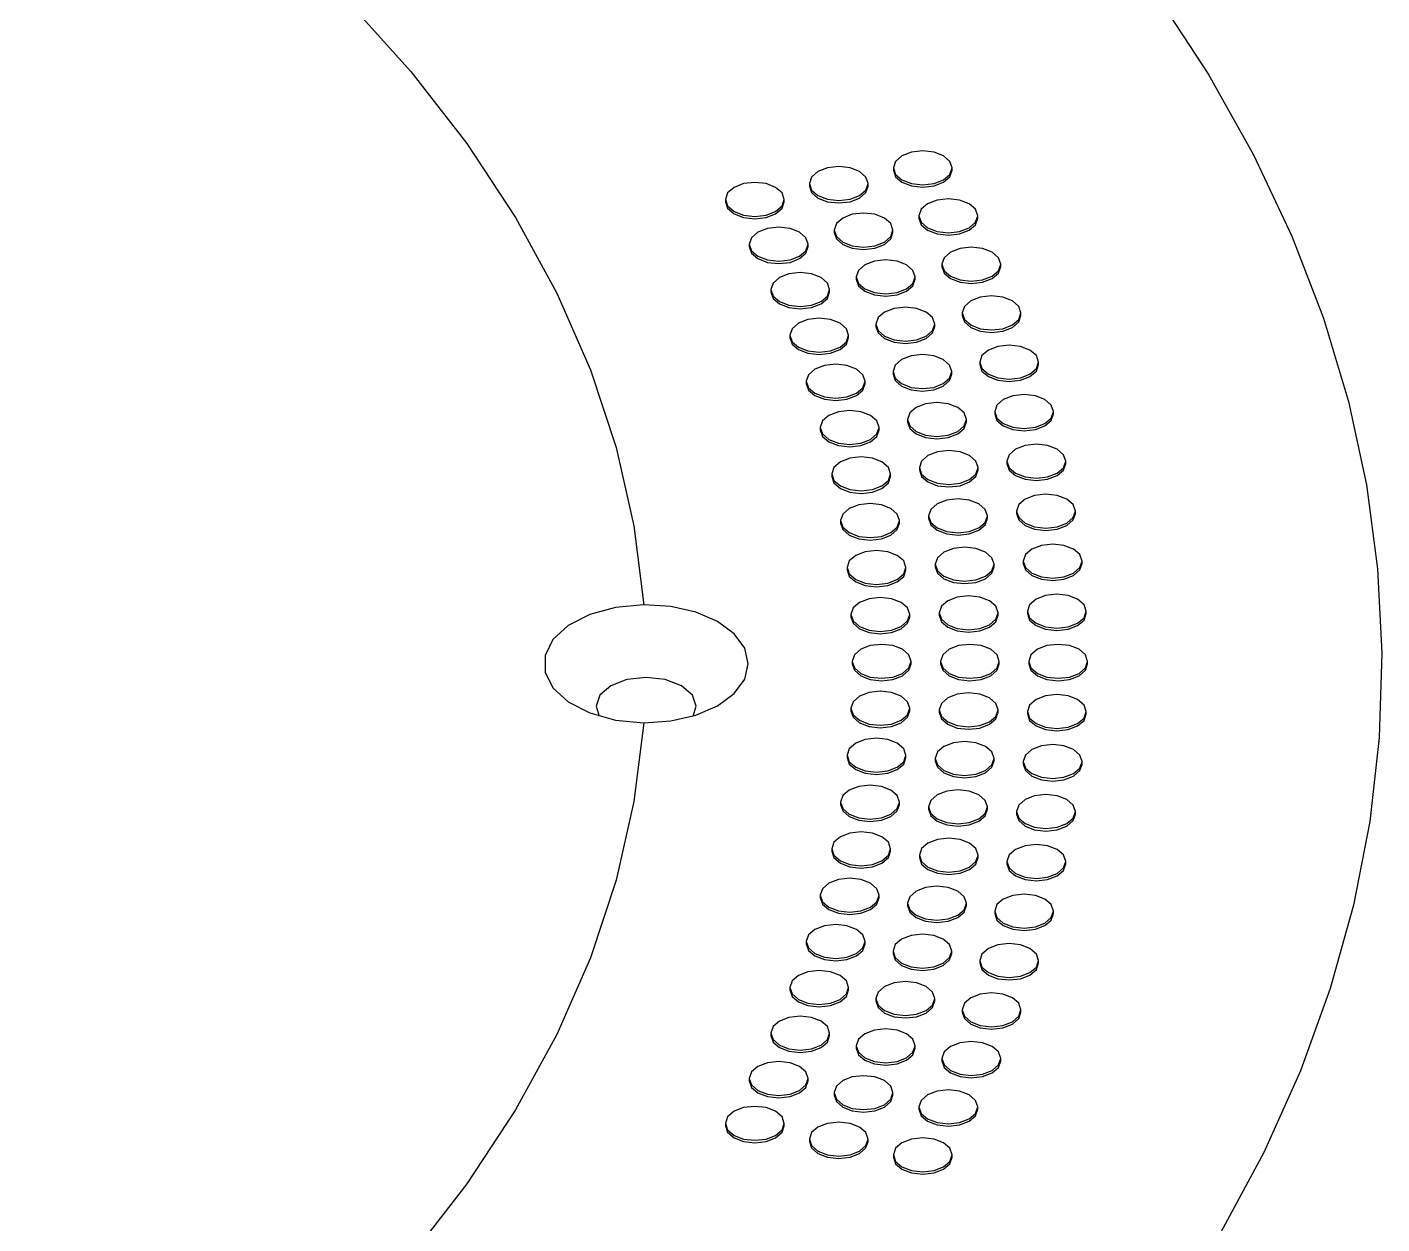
# Model space of a CAD drawing. Header units: millimetres. Extents: x 0 to 841, y 0 to 594.
# Drawn here: x 225.56 to 271.59, y 80.52 to 121.19 of the extents above; entities that cross this region are included whole.
import ezdxf

# ---------------------------------------------------------------- set-up
doc = ezdxf.new("R2010")
doc.units = ezdxf.units.MM

msp = doc.modelspace()

# ---------------------------------------------------------------- linework, layer by layer
at = {"color": 7, "linetype": 'Continuous', "lineweight": 25}
for p, q in [((254.99387, 116.40227), (254.99387, 116.32061)), ((256.99387, 116.32061), (256.99387, 116.40227)), ((252.1407, 115.86709), (252.1407, 115.78544)), ((254.1407, 115.78544), (254.1407, 115.86709)), ((249.28753, 115.33192), (249.28753, 115.25026)), ((251.28753, 115.25026), (251.28753, 115.33192)), ((255.86216, 114.77291), (255.86216, 114.69126)), ((257.86216, 114.69126), (257.86216, 114.77291)), ((252.98128, 114.28974), (252.98128, 114.20808)), ((254.98128, 114.20808), (254.98128, 114.28974)), ((250.1004, 113.80656), (250.1004, 113.72491)), ((252.1004, 113.72491), (252.1004, 113.80656)), ((256.64137, 113.12861), (256.64137, 113.04696)), ((258.64137, 113.04696), (258.64137, 113.12861)), ((253.73562, 112.69792), (253.73562, 112.61626)), ((255.73562, 112.61626), (255.73562, 112.69792)), ((250.82987, 112.26722), (250.82987, 112.18557)), ((252.82987, 112.18557), (252.82987, 112.26722)), ((257.33073, 111.471), (257.33073, 111.38935)), ((259.33073, 111.38935), (259.33073, 111.471)), ((254.40298, 111.09321), (254.40298, 111.01155)), ((256.40298, 111.01155), (256.40298, 111.09321)), ((251.47523, 110.71541), (251.47523, 110.63376)), ((253.47523, 110.63376), (253.47523, 110.71541)), ((257.92956, 109.8017), (257.92956, 109.72005)), ((259.92956, 109.72005), (259.92956, 109.8017)), ((252.03583, 109.15266), (252.03583, 109.07101)), ((254.03583, 109.07101), (254.03583, 109.15266)), ((254.98269, 109.47718), (254.98269, 109.39553)), ((256.98269, 109.39553), (256.98269, 109.47718)), ((255.47419, 107.85145), (255.47419, 107.76979)), ((257.47419, 107.76979), (257.47419, 107.85145)), ((258.43726, 108.12237), (258.43726, 108.04072)), ((260.43726, 108.04072), (260.43726, 108.12237)), ((252.51113, 107.58052), (252.51113, 107.49887)), ((254.51113, 107.49887), (254.51113, 107.58052)), ((258.85334, 106.43466), (258.85334, 106.35301)), ((260.85334, 106.35301), (260.85334, 106.43466)), ((252.90065, 106.00054), (252.90065, 105.91889)), ((254.90065, 105.91889), (254.90065, 106.00054)), ((255.87699, 106.2176), (255.87699, 106.13595)), ((257.87699, 106.13595), (257.87699, 106.2176)), ((256.19069, 104.57726), (256.19069, 104.4956)), ((258.19069, 104.4956), (258.19069, 104.57726)), ((259.17738, 104.74024), (259.17738, 104.65858)), ((261.17738, 104.65858), (261.17738, 104.74024)), ((253.20401, 104.41427), (253.20401, 104.33262)), ((255.20401, 104.33262), (255.20401, 104.41427)), ((253.42091, 102.82329), (253.42091, 102.74163)), ((255.42091, 102.74163), (255.42091, 102.82329)), ((256.41499, 102.93203), (256.41499, 102.85038)), ((258.41499, 102.85038), (258.41499, 102.93203)), ((259.40907, 103.04078), (259.40907, 102.95912)), ((261.40907, 102.95912), (261.40907, 103.04078)), ((256.54965, 101.28355), (256.54965, 101.2019)), ((258.54965, 101.2019), (258.54965, 101.28355)), ((259.54817, 101.33795), (259.54817, 101.2563)), ((261.54817, 101.2563), (261.54817, 101.33795)), ((253.55113, 101.22915), (253.55113, 101.1475)), ((255.55113, 101.1475), (255.55113, 101.22915)), ((253.59455, 99.63345), (253.59455, 99.55179)), ((255.59455, 99.55179), (255.59455, 99.63345)), ((256.59455, 99.63345), (256.59455, 99.55179)), ((258.59455, 99.55179), (258.59455, 99.63345)), ((259.59455, 99.63345), (259.59455, 99.55179)), ((261.59455, 99.55179), (261.59455, 99.63345)), ((253.55113, 98.03774), (253.55113, 97.95608)), ((255.55113, 97.95608), (255.55113, 98.03774)), ((256.54965, 97.98334), (256.54965, 97.90169)), ((258.54965, 97.90169), (258.54965, 97.98334)), ((259.54817, 97.92894), (259.54817, 97.84729)), ((261.54817, 97.84729), (261.54817, 97.92894)), ((253.42091, 96.44361), (253.42091, 96.36195)), ((255.42091, 96.36195), (255.42091, 96.44361)), ((256.41499, 96.33486), (256.41499, 96.25321)), ((258.41499, 96.25321), (258.41499, 96.33486)), ((259.40907, 96.22612), (259.40907, 96.14446)), ((261.40907, 96.14446), (261.40907, 96.22612)), ((253.20401, 94.85262), (253.20401, 94.77097)), ((255.20401, 94.77097), (255.20401, 94.85262)), ((256.19069, 94.68964), (256.19069, 94.60798)), ((258.19069, 94.60798), (258.19069, 94.68964)), ((259.17738, 94.52665), (259.17738, 94.445)), ((261.17738, 94.445), (261.17738, 94.52665)), ((252.90065, 93.26635), (252.90065, 93.1847)), ((254.90065, 93.1847), (254.90065, 93.26635)), ((255.87699, 93.04929), (255.87699, 92.96764)), ((257.87699, 92.96764), (257.87699, 93.04929)), ((258.85334, 92.83223), (258.85334, 92.75058)), ((260.85334, 92.75058), (260.85334, 92.83223)), ((252.51113, 91.68637), (252.51113, 91.60472)), ((254.51113, 91.60472), (254.51113, 91.68637)), ((255.47419, 91.41545), (255.47419, 91.33379)), ((257.47419, 91.33379), (257.47419, 91.41545)), ((258.43726, 91.14452), (258.43726, 91.06287)), ((260.43726, 91.06287), (260.43726, 91.14452)), ((252.03583, 90.11423), (252.03583, 90.03257)), ((254.03583, 90.03257), (254.03583, 90.11423)), ((254.98269, 89.78971), (254.98269, 89.70806)), ((256.98269, 89.70806), (256.98269, 89.78971)), ((257.92956, 89.46519), (257.92956, 89.38354)), ((259.92956, 89.38354), (259.92956, 89.46519)), ((251.47523, 88.55148), (251.47523, 88.46983)), ((253.47523, 88.46983), (253.47523, 88.55148)), ((254.40298, 88.17369), (254.40298, 88.09203)), ((256.40298, 88.09203), (256.40298, 88.17369)), ((257.33073, 87.79589), (257.33073, 87.71424)), ((259.33073, 87.71424), (259.33073, 87.79589)), ((250.82987, 86.99967), (250.82987, 86.91802)), ((252.82987, 86.91802), (252.82987, 86.99967)), ((253.73562, 86.56898), (253.73562, 86.48732)), ((255.73562, 86.48732), (255.73562, 86.56898)), ((256.64137, 86.13828), (256.64137, 86.05662)), ((258.64137, 86.05662), (258.64137, 86.13828)), ((250.1004, 85.46033), (250.1004, 85.37868)), ((252.1004, 85.37868), (252.1004, 85.46033)), ((252.98128, 84.97716), (252.98128, 84.8955)), ((254.98128, 84.8955), (254.98128, 84.97716)), ((255.86216, 84.49398), (255.86216, 84.41233)), ((257.86216, 84.41233), (257.86216, 84.49398)), ((249.28753, 83.93498), (249.28753, 83.85332)), ((251.28753, 83.85332), (251.28753, 83.93498)), ((252.1407, 83.3998), (252.1407, 83.31815)), ((254.1407, 83.31815), (254.1407, 83.3998)), ((254.99387, 82.86463), (254.99387, 82.78297)), ((256.99387, 82.78297), (256.99387, 82.86463))]:
    msp.add_line(p, q, dxfattribs=at)
at = {"color": 7, "linetype": 'Continuous', "lineweight": 25, "flags": 128}
for points in [[(225.56297, 130.76126), (228.60879, 128.72759), (231.44447, 126.59505), (234.06039, 124.37087), (236.4477, 122.06259), (238.59831, 119.67803), (240.50492, 117.22527), (242.16107, 114.71262), (243.56116, 112.14859), (244.70044, 109.54188), (245.57505, 106.90132), (246.18202, 104.23585), (246.5193, 101.55451)], [(263.95402, 122.25127), (265.7023, 119.57173), (267.22944, 116.84751), (268.53202, 114.08469), (269.60714, 111.28945), (270.4524, 108.46802), (271.0659, 105.62669), (271.4463, 102.77181), (271.59272, 99.90974), (271.50486, 97.04687), (271.1829, 94.18959), (270.62756, 91.34428), (269.84008, 88.51728), (268.82223, 85.7149), (267.57626, 82.9434), (266.10496, 80.20896)], [(255.99387, 116.97956), (255.61118, 116.93561), (255.28676, 116.81047), (255.06999, 116.62319), (254.99387, 116.40227), (255.06999, 116.18135), (255.28676, 115.99406), (255.61118, 115.86892), (255.99387, 115.82498), (256.37655, 115.86892), (256.70097, 115.99406), (256.91775, 116.18135), (256.99387, 116.40227), (256.91775, 116.62319), (256.70097, 116.81047), (256.37655, 116.93561), (255.99387, 116.97956)], [(253.1407, 116.44438), (252.75801, 116.40044), (252.43359, 116.2753), (252.21682, 116.08801), (252.1407, 115.86709), (252.21682, 115.64617), (252.43359, 115.45889), (252.75801, 115.33375), (253.1407, 115.2898), (253.52338, 115.33375), (253.8478, 115.45889), (254.06458, 115.64617), (254.1407, 115.86709), (254.06458, 116.08801), (253.8478, 116.2753), (253.52338, 116.40044), (253.1407, 116.44438)], [(254.99387, 116.32061), (255.06999, 116.0997), (255.28676, 115.91241), (255.61118, 115.78727), (255.99387, 115.74333), (256.37655, 115.78727), (256.70097, 115.91241), (256.91775, 116.0997), (256.99387, 116.32061), (256.99387, 116.32061)], [(250.28753, 115.90921), (249.90484, 115.86526), (249.58042, 115.74012), (249.36365, 115.55284), (249.28753, 115.33192), (249.36365, 115.111), (249.58042, 114.92371), (249.90484, 114.79857), (250.28753, 114.75463), (250.67021, 114.79857), (250.99464, 114.92371), (251.21141, 115.111), (251.28753, 115.33192), (251.21141, 115.55284), (250.99464, 115.74012), (250.67021, 115.86526), (250.28753, 115.90921)], [(252.1407, 115.78544), (252.21682, 115.56452), (252.43359, 115.37723), (252.75801, 115.25209), (253.1407, 115.20815), (253.52338, 115.25209), (253.8478, 115.37723), (254.06458, 115.56452), (254.1407, 115.78544), (254.1407, 115.78544)], [(249.28753, 115.25026), (249.36365, 115.02934), (249.58042, 114.84206), (249.90484, 114.71692), (250.28753, 114.67298), (250.67021, 114.71692), (250.99464, 114.84206), (251.21141, 115.02934), (251.28753, 115.25026), (251.28753, 115.25026)], [(256.86216, 115.3502), (256.47948, 115.30626), (256.15505, 115.18112), (255.93828, 114.99383), (255.86216, 114.77291), (255.93828, 114.55199), (256.15505, 114.36471), (256.47948, 114.23957), (256.86216, 114.19562), (257.24484, 114.23957), (257.56927, 114.36471), (257.78604, 114.55199), (257.86216, 114.77291), (257.78604, 114.99383), (257.56927, 115.18112), (257.24484, 115.30626), (256.86216, 115.3502)], [(253.98128, 114.86702), (253.5986, 114.82308), (253.27417, 114.69794), (253.0574, 114.51066), (252.98128, 114.28974), (253.0574, 114.06882), (253.27417, 113.88153), (253.5986, 113.75639), (253.98128, 113.71245), (254.36396, 113.75639), (254.68839, 113.88153), (254.90516, 114.06882), (254.98128, 114.28974), (254.90516, 114.51066), (254.68839, 114.69794), (254.36396, 114.82308), (253.98128, 114.86702)], [(255.86216, 114.69126), (255.93828, 114.47034), (256.15505, 114.28305), (256.47948, 114.15791), (256.86216, 114.11397), (257.24484, 114.15791), (257.56927, 114.28305), (257.78604, 114.47034), (257.86216, 114.69126)], [(251.1004, 114.38385), (250.71772, 114.33991), (250.39329, 114.21477), (250.17652, 114.02748), (250.1004, 113.80656), (250.17652, 113.58564), (250.39329, 113.39836), (250.71772, 113.27322), (251.1004, 113.22927), (251.48308, 113.27322), (251.80751, 113.39836), (252.02428, 113.58564), (252.1004, 113.80656), (252.02428, 114.02748), (251.80751, 114.21477), (251.48308, 114.33991), (251.1004, 114.38385)], [(252.98128, 114.20808), (253.0574, 113.98716), (253.27417, 113.79988), (253.5986, 113.67474), (253.98128, 113.6308), (254.36396, 113.67474), (254.68839, 113.79988), (254.90516, 113.98716), (254.98128, 114.20808)], [(250.1004, 113.72491), (250.17652, 113.50399), (250.39329, 113.3167), (250.71772, 113.19156), (251.1004, 113.14762), (251.48308, 113.19156), (251.80751, 113.3167), (252.02428, 113.50399), (252.1004, 113.72491), (252.1004, 113.72491)], [(257.64137, 113.7059), (257.25869, 113.66196), (256.93427, 113.53682), (256.71749, 113.34953), (256.64137, 113.12861), (256.71749, 112.9077), (256.93427, 112.72041), (257.25869, 112.59527), (257.64137, 112.55133), (258.02406, 112.59527), (258.34848, 112.72041), (258.56525, 112.9077), (258.64137, 113.12861), (258.56525, 113.34953), (258.34848, 113.53682), (258.02406, 113.66196), (257.64137, 113.7059)], [(254.73562, 113.27521), (254.35294, 113.23126), (254.02852, 113.10612), (253.81174, 112.91884), (253.73562, 112.69792), (253.81174, 112.477), (254.02852, 112.28971), (254.35294, 112.16457), (254.73562, 112.12063), (255.11831, 112.16457), (255.44273, 112.28971), (255.6595, 112.477), (255.73562, 112.69792), (255.6595, 112.91884), (255.44273, 113.10612), (255.11831, 113.23126), (254.73562, 113.27521)], [(251.82987, 112.84451), (251.44719, 112.80057), (251.12277, 112.67542), (250.90599, 112.48814), (250.82987, 112.26722), (250.90599, 112.0463), (251.12277, 111.85902), (251.44719, 111.73388), (251.82987, 111.68993), (252.21256, 111.73388), (252.53698, 111.85902), (252.75375, 112.0463), (252.82987, 112.26722), (252.75375, 112.48814), (252.53698, 112.67542), (252.21256, 112.80057), (251.82987, 112.84451)], [(256.64137, 113.04696), (256.71749, 112.82604), (256.93427, 112.63876), (257.25869, 112.51362), (257.64137, 112.46967), (258.02406, 112.51362), (258.34848, 112.63876), (258.56525, 112.82604), (258.64137, 113.04696)], [(253.73562, 112.61626), (253.81174, 112.39535), (254.02852, 112.20806), (254.35294, 112.08292), (254.73562, 112.03898), (255.11831, 112.08292), (255.44273, 112.20806), (255.6595, 112.39535), (255.73562, 112.61626)], [(250.82987, 112.18557), (250.90599, 111.96465), (251.12277, 111.77736), (251.44719, 111.65222), (251.82987, 111.60828), (252.21256, 111.65222), (252.53698, 111.77736), (252.75375, 111.96465), (252.82987, 112.18557), (252.82987, 112.18557)], [(258.33073, 112.04829), (257.94805, 112.00434), (257.62362, 111.8792), (257.40685, 111.69192), (257.33073, 111.471), (257.40685, 111.25008), (257.62362, 111.0628), (257.94805, 110.93766), (258.33073, 110.89371), (258.71341, 110.93766), (259.03784, 111.0628), (259.25461, 111.25008), (259.33073, 111.471), (259.25461, 111.69192), (259.03784, 111.8792), (258.71341, 112.00434), (258.33073, 112.04829)], [(255.40298, 111.67049), (255.0203, 111.62655), (254.69587, 111.50141), (254.4791, 111.31412), (254.40298, 111.09321), (254.4791, 110.87229), (254.69587, 110.685), (255.0203, 110.55986), (255.40298, 110.51592), (255.78566, 110.55986), (256.11009, 110.685), (256.32686, 110.87229), (256.40298, 111.09321), (256.32686, 111.31412), (256.11009, 111.50141), (255.78566, 111.62655), (255.40298, 111.67049)], [(252.47523, 111.2927), (252.09255, 111.24876), (251.76812, 111.12361), (251.55135, 110.93633), (251.47523, 110.71541), (251.55135, 110.49449), (251.76812, 110.30721), (252.09255, 110.18207), (252.47523, 110.13812), (252.85791, 110.18207), (253.18234, 110.30721), (253.39911, 110.49449), (253.47523, 110.71541), (253.39911, 110.93633), (253.18234, 111.12361), (252.85791, 111.24876), (252.47523, 111.2927)], [(254.40298, 111.01155), (254.4791, 110.79063), (254.69587, 110.60335), (255.0203, 110.47821), (255.40298, 110.43426), (255.78566, 110.47821), (256.11009, 110.60335), (256.32686, 110.79063), (256.40298, 111.01155), (256.40298, 111.01155)], [(257.33073, 111.38935), (257.40685, 111.16843), (257.62362, 110.98114), (257.94805, 110.856), (258.33073, 110.81206), (258.71341, 110.856), (259.03784, 110.98114), (259.25461, 111.16843), (259.33073, 111.38935)], [(251.47523, 110.63376), (251.55135, 110.41284), (251.76812, 110.22555), (252.09255, 110.10041), (252.47523, 110.05647), (252.85791, 110.10041), (253.18234, 110.22555), (253.39911, 110.41284), (253.47523, 110.63376)], [(255.98269, 110.05447), (255.60001, 110.01053), (255.27559, 109.88539), (255.05882, 109.6981), (254.98269, 109.47718), (255.05882, 109.25626), (255.27559, 109.06898), (255.60001, 108.94384), (255.98269, 108.8999), (256.36538, 108.94384), (256.6898, 109.06898), (256.90657, 109.25626), (256.98269, 109.47718), (256.90657, 109.6981), (256.6898, 109.88539), (256.36538, 110.01053), (255.98269, 110.05447)], [(258.92956, 110.37899), (258.54687, 110.33505), (258.22245, 110.20991), (258.00568, 110.02262), (257.92956, 109.8017), (258.00568, 109.58078), (258.22245, 109.3935), (258.54687, 109.26836), (258.92956, 109.22441), (259.31224, 109.26836), (259.63666, 109.3935), (259.85344, 109.58078), (259.92956, 109.8017), (259.85344, 110.02262), (259.63666, 110.20991), (259.31224, 110.33505), (258.92956, 110.37899)], [(253.03583, 109.72995), (252.65315, 109.68601), (252.32873, 109.56087), (252.11195, 109.37358), (252.03583, 109.15266), (252.11195, 108.93175), (252.32873, 108.74446), (252.65315, 108.61932), (253.03583, 108.57538), (253.41852, 108.61932), (253.74294, 108.74446), (253.95971, 108.93175), (254.03583, 109.15266), (253.95971, 109.37358), (253.74294, 109.56087), (253.41852, 109.68601), (253.03583, 109.72995)], [(257.92956, 109.72005), (258.00568, 109.49913), (258.22245, 109.31184), (258.54687, 109.1867), (258.92956, 109.14276), (259.31224, 109.1867), (259.63666, 109.31184), (259.85344, 109.49913), (259.92956, 109.72005)], [(254.98269, 109.39553), (255.05882, 109.17461), (255.27559, 108.98733), (255.60001, 108.86218), (255.98269, 108.81824), (256.36538, 108.86218), (256.6898, 108.98733), (256.90657, 109.17461), (256.98269, 109.39553), (256.98269, 109.39553)], [(252.03583, 109.07101), (252.11195, 108.85009), (252.32873, 108.66281), (252.65315, 108.53767), (253.03583, 108.49372), (253.41852, 108.53767), (253.74294, 108.66281), (253.95971, 108.85009), (254.03583, 109.07101)], [(259.43726, 108.69966), (259.05458, 108.65571), (258.73015, 108.53057), (258.51338, 108.34329), (258.43726, 108.12237), (258.51338, 107.90145), (258.73015, 107.71417), (259.05458, 107.58903), (259.43726, 107.54508), (259.81994, 107.58903), (260.14437, 107.71417), (260.36114, 107.90145), (260.43726, 108.12237), (260.36114, 108.34329), (260.14437, 108.53057), (259.81994, 108.65571), (259.43726, 108.69966)], [(256.47419, 108.42873), (256.09151, 108.38479), (255.76709, 108.25965), (255.55031, 108.07237), (255.47419, 107.85145), (255.55031, 107.63053), (255.76709, 107.44324), (256.09151, 107.3181), (256.47419, 107.27416), (256.85688, 107.3181), (257.1813, 107.44324), (257.39807, 107.63053), (257.47419, 107.85145), (257.39807, 108.07237), (257.1813, 108.25965), (256.85688, 108.38479), (256.47419, 108.42873)], [(253.51113, 108.15781), (253.12845, 108.11387), (252.80402, 107.98873), (252.58725, 107.80144), (252.51113, 107.58052), (252.58725, 107.35961), (252.80402, 107.17232), (253.12845, 107.04718), (253.51113, 107.00324), (253.89381, 107.04718), (254.21824, 107.17232), (254.43501, 107.35961), (254.51113, 107.58052), (254.43501, 107.80144), (254.21824, 107.98873), (253.89381, 108.11387), (253.51113, 108.15781)], [(255.47419, 107.76979), (255.55031, 107.54887), (255.76709, 107.36159), (256.09151, 107.23645), (256.47419, 107.1925), (256.85688, 107.23645), (257.1813, 107.36159), (257.39807, 107.54887), (257.47419, 107.76979), (257.47419, 107.76979)], [(258.43726, 108.04072), (258.51338, 107.8198), (258.73015, 107.63251), (259.05458, 107.50737), (259.43726, 107.46343), (259.81994, 107.50737), (260.14437, 107.63251), (260.36114, 107.8198), (260.43726, 108.04072), (260.43726, 108.04072)], [(252.51113, 107.49887), (252.58725, 107.27795), (252.80402, 107.09067), (253.12845, 106.96553), (253.51113, 106.92158), (253.89381, 106.96553), (254.21824, 107.09067), (254.43501, 107.27795), (254.51113, 107.49887), (254.51113, 107.49887)], [(256.87699, 106.79489), (256.49431, 106.75094), (256.16989, 106.6258), (255.95311, 106.43852), (255.87699, 106.2176), (255.95311, 105.99668), (256.16989, 105.8094), (256.49431, 105.68426), (256.87699, 105.64031), (257.25968, 105.68426), (257.5841, 105.8094), (257.80087, 105.99668), (257.87699, 106.2176), (257.80087, 106.43852), (257.5841, 106.6258), (257.25968, 106.75094), (256.87699, 106.79489)], [(259.85334, 107.01195), (259.47065, 106.968), (259.14623, 106.84286), (258.92946, 106.65558), (258.85334, 106.43466), (258.92946, 106.21374), (259.14623, 106.02646), (259.47065, 105.90132), (259.85334, 105.85737), (260.23602, 105.90132), (260.56044, 106.02646), (260.77722, 106.21374), (260.85334, 106.43466), (260.77722, 106.65558), (260.56044, 106.84286), (260.23602, 106.968), (259.85334, 107.01195)], [(253.90065, 106.57783), (253.51797, 106.53388), (253.19354, 106.40874), (252.97677, 106.22146), (252.90065, 106.00054), (252.97677, 105.77962), (253.19354, 105.59234), (253.51797, 105.4672), (253.90065, 105.42325), (254.28333, 105.4672), (254.60776, 105.59234), (254.82453, 105.77962), (254.90065, 106.00054), (254.82453, 106.22146), (254.60776, 106.40874), (254.28333, 106.53388), (253.90065, 106.57783)], [(258.85334, 106.35301), (258.92946, 106.13209), (259.14623, 105.9448), (259.47065, 105.81966), (259.85334, 105.77572), (260.23602, 105.81966), (260.56044, 105.9448), (260.77722, 106.13209), (260.85334, 106.35301)], [(252.90065, 105.91889), (252.97677, 105.69797), (253.19354, 105.51068), (253.51797, 105.38554), (253.90065, 105.3416), (254.28333, 105.38554), (254.60776, 105.51068), (254.82453, 105.69797), (254.90065, 105.91889), (254.90065, 105.91889)], [(255.87699, 106.13595), (255.95311, 105.91503), (256.16989, 105.72774), (256.49431, 105.6026), (256.87699, 105.55866), (257.25968, 105.6026), (257.5841, 105.72774), (257.80087, 105.91503), (257.87699, 106.13595), (257.87699, 106.13595)], [(254.20401, 104.99156), (253.82132, 104.94762), (253.4969, 104.82248), (253.28013, 104.63519), (253.20401, 104.41427), (253.28013, 104.19335), (253.4969, 104.00607), (253.82132, 103.88093), (254.20401, 103.83699), (254.58669, 103.88093), (254.91111, 104.00607), (255.12789, 104.19335), (255.20401, 104.41427), (255.12789, 104.63519), (254.91111, 104.82248), (254.58669, 104.94762), (254.20401, 104.99156)], [(257.19069, 105.15454), (256.80801, 105.1106), (256.48359, 104.98546), (256.26681, 104.79817), (256.19069, 104.57726), (256.26681, 104.35634), (256.48359, 104.16905), (256.80801, 104.04391), (257.19069, 103.99997), (257.57338, 104.04391), (257.8978, 104.16905), (258.11457, 104.35634), (258.19069, 104.57726), (258.11457, 104.79817), (257.8978, 104.98546), (257.57338, 105.1106), (257.19069, 105.15454)], [(260.17738, 105.31753), (259.7947, 105.27358), (259.47027, 105.14844), (259.2535, 104.96116), (259.17738, 104.74024), (259.2535, 104.51932), (259.47027, 104.33203), (259.7947, 104.20689), (260.17738, 104.16295), (260.56006, 104.20689), (260.88449, 104.33203), (261.10126, 104.51932), (261.17738, 104.74024), (261.10126, 104.96116), (260.88449, 105.14844), (260.56006, 105.27358), (260.17738, 105.31753)], [(256.19069, 104.4956), (256.26681, 104.27468), (256.48359, 104.0874), (256.80801, 103.96226), (257.19069, 103.91831), (257.57338, 103.96226), (257.8978, 104.0874), (258.11457, 104.27468), (258.19069, 104.4956), (258.19069, 104.4956)], [(259.17738, 104.65858), (259.2535, 104.43767), (259.47027, 104.25038), (259.7947, 104.12524), (260.17738, 104.0813), (260.56006, 104.12524), (260.88449, 104.25038), (261.10126, 104.43767), (261.17738, 104.65858), (261.17738, 104.65858)], [(253.20401, 104.33262), (253.28013, 104.1117), (253.4969, 103.92441), (253.82132, 103.79927), (254.20401, 103.75533), (254.58669, 103.79927), (254.91111, 103.92441), (255.12789, 104.1117), (255.20401, 104.33262)], [(260.40907, 103.61806), (260.02638, 103.57412), (259.70196, 103.44898), (259.48519, 103.2617), (259.40907, 103.04078), (259.48519, 102.81986), (259.70196, 102.63257), (260.02638, 102.50743), (260.40907, 102.46349), (260.79175, 102.50743), (261.11617, 102.63257), (261.33295, 102.81986), (261.40907, 103.04078), (261.33295, 103.2617), (261.11617, 103.44898), (260.79175, 103.57412), (260.40907, 103.61806)], [(254.42091, 103.40058), (254.03822, 103.35663), (253.7138, 103.23149), (253.49703, 103.04421), (253.42091, 102.82329), (253.49703, 102.60237), (253.7138, 102.41508), (254.03822, 102.28994), (254.42091, 102.246), (254.80359, 102.28994), (255.12801, 102.41508), (255.34479, 102.60237), (255.42091, 102.82329), (255.34479, 103.04421), (255.12801, 103.23149), (254.80359, 103.35663), (254.42091, 103.40058)], [(257.41499, 103.50932), (257.0323, 103.46538), (256.70788, 103.34024), (256.49111, 103.15295), (256.41499, 102.93203), (256.49111, 102.71111), (256.70788, 102.52383), (257.0323, 102.39869), (257.41499, 102.35474), (257.79767, 102.39869), (258.12209, 102.52383), (258.33887, 102.71111), (258.41499, 102.93203), (258.33887, 103.15295), (258.12209, 103.34024), (257.79767, 103.46538), (257.41499, 103.50932)], [(253.42091, 102.74163), (253.49703, 102.52072), (253.7138, 102.33343), (254.03822, 102.20829), (254.42091, 102.16435), (254.80359, 102.20829), (255.12801, 102.33343), (255.34479, 102.52072), (255.42091, 102.74163)], [(256.41499, 102.85038), (256.49111, 102.62946), (256.70788, 102.44217), (257.0323, 102.31703), (257.41499, 102.27309), (257.79767, 102.31703), (258.12209, 102.44217), (258.33887, 102.62946), (258.41499, 102.85038)], [(259.40907, 102.95912), (259.48519, 102.7382), (259.70196, 102.55092), (260.02638, 102.42578), (260.40907, 102.38184), (260.79175, 102.42578), (261.11617, 102.55092), (261.33295, 102.7382), (261.40907, 102.95912)], [(254.55113, 101.80644), (254.16845, 101.7625), (253.84403, 101.63736), (253.62725, 101.45007), (253.55113, 101.22915), (253.62725, 101.00824), (253.84403, 100.82095), (254.16845, 100.69581), (254.55113, 100.65187), (254.93382, 100.69581), (255.25824, 100.82095), (255.47501, 101.00824), (255.55113, 101.22915), (255.47501, 101.45007), (255.25824, 101.63736), (254.93382, 101.7625), (254.55113, 101.80644)], [(257.54965, 101.86084), (257.16697, 101.8169), (256.84255, 101.69176), (256.62577, 101.50447), (256.54965, 101.28355), (256.62577, 101.06264), (256.84255, 100.87535), (257.16697, 100.75021), (257.54965, 100.70627), (257.93234, 100.75021), (258.25676, 100.87535), (258.47353, 101.06264), (258.54965, 101.28355), (258.47353, 101.50447), (258.25676, 101.69176), (257.93234, 101.8169), (257.54965, 101.86084)], [(260.54817, 101.91524), (260.16549, 101.8713), (259.84106, 101.74616), (259.62429, 101.55887), (259.54817, 101.33795), (259.62429, 101.11703), (259.84106, 100.92975), (260.16549, 100.80461), (260.54817, 100.76067), (260.93086, 100.80461), (261.25528, 100.92975), (261.47205, 101.11703), (261.54817, 101.33795), (261.47205, 101.55887), (261.25528, 101.74616), (260.93086, 101.8713), (260.54817, 101.91524)], [(246.5193, 101.55451), (245.55802, 101.46352), (244.67842, 101.22187), (243.94983, 100.84861), (243.42966, 100.37315), (243.15891, 99.83297), (243.15891, 99.27062), (243.42966, 98.73043), (243.94983, 98.25497), (244.67842, 97.88171), (245.55802, 97.64006), (246.5193, 97.54908)], [(246.5193, 97.54908), (247.43193, 97.60781), (248.28592, 97.80268), (249.02146, 98.12005), (249.58704, 98.53768), (249.94305, 99.02634), (250.06455, 99.55179), (249.94305, 100.07725), (249.58704, 100.5659), (249.02146, 100.98354), (248.28592, 101.30091), (247.43193, 101.49578), (246.5193, 101.55451)], [(253.55113, 101.1475), (253.62725, 100.92658), (253.84403, 100.7393), (254.16845, 100.61416), (254.55113, 100.57021), (254.93382, 100.61416), (255.25824, 100.7393), (255.47501, 100.92658), (255.55113, 101.1475)], [(256.54965, 101.2019), (256.62577, 100.98098), (256.84255, 100.7937), (257.16697, 100.66856), (257.54965, 100.62461), (257.93234, 100.66856), (258.25676, 100.7937), (258.47353, 100.98098), (258.54965, 101.2019)], [(259.54817, 101.2563), (259.62429, 101.03538), (259.84106, 100.84809), (260.16549, 100.72295), (260.54817, 100.67901), (260.93086, 100.72295), (261.25528, 100.84809), (261.47205, 101.03538), (261.54817, 101.2563)], [(254.59455, 100.21073), (254.21187, 100.16679), (253.88745, 100.04165), (253.67068, 99.85437), (253.59455, 99.63345), (253.67068, 99.41253), (253.88745, 99.22524), (254.21187, 99.1001), (254.59455, 99.05616), (254.97724, 99.1001), (255.30166, 99.22524), (255.51843, 99.41253), (255.59455, 99.63345), (255.51843, 99.85437), (255.30166, 100.04165), (254.97724, 100.16679), (254.59455, 100.21073)], [(257.59455, 100.21073), (257.21187, 100.16679), (256.88745, 100.04165), (256.67068, 99.85437), (256.59455, 99.63345), (256.67068, 99.41253), (256.88745, 99.22524), (257.21187, 99.1001), (257.59455, 99.05616), (257.97724, 99.1001), (258.30166, 99.22524), (258.51843, 99.41253), (258.59455, 99.63345), (258.51843, 99.85437), (258.30166, 100.04165), (257.97724, 100.16679), (257.59455, 100.21073)], [(260.59455, 100.21073), (260.21187, 100.16679), (259.88745, 100.04165), (259.67068, 99.85437), (259.59455, 99.63345), (259.67068, 99.41253), (259.88745, 99.22524), (260.21187, 99.1001), (260.59455, 99.05616), (260.97724, 99.1001), (261.30166, 99.22524), (261.51843, 99.41253), (261.59455, 99.63345), (261.51843, 99.85437), (261.30166, 100.04165), (260.97724, 100.16679), (260.59455, 100.21073)], [(253.59455, 99.55179), (253.67068, 99.33087), (253.88745, 99.14359), (254.21187, 99.01845), (254.59455, 98.9745), (254.97724, 99.01845), (255.30166, 99.14359), (255.51843, 99.33087), (255.59455, 99.55179), (255.59455, 99.55179)], [(256.59455, 99.55179), (256.67068, 99.33087), (256.88745, 99.14359), (257.21187, 99.01845), (257.59455, 98.9745), (257.97724, 99.01845), (258.30166, 99.14359), (258.51843, 99.33087), (258.59455, 99.55179)], [(259.59455, 99.55179), (259.67068, 99.33087), (259.88745, 99.14359), (260.21187, 99.01845), (260.59455, 98.9745), (260.97724, 99.01845), (261.30166, 99.14359), (261.51843, 99.33087), (261.59455, 99.55179)], [(248.19407, 97.77412), (248.29455, 98.10652), (248.16515, 98.48208), (247.79664, 98.80046), (247.24512, 99.0132), (246.59455, 99.0879), (245.94399, 99.0132), (245.39247, 98.80046), (245.02396, 98.48208), (244.89455, 98.10652), (244.99504, 97.77412)], [(254.55113, 98.61503), (254.16845, 98.57108), (253.84403, 98.44594), (253.62725, 98.25866), (253.55113, 98.03774), (253.62725, 97.81682), (253.84403, 97.62953), (254.16845, 97.50439), (254.55113, 97.46045), (254.93382, 97.50439), (255.25824, 97.62953), (255.47501, 97.81682), (255.55113, 98.03774), (255.47501, 98.25866), (255.25824, 98.44594), (254.93382, 98.57108), (254.55113, 98.61503)], [(257.54965, 98.56063), (257.16697, 98.51668), (256.84255, 98.39154), (256.62577, 98.20426), (256.54965, 97.98334), (256.62577, 97.76242), (256.84255, 97.57514), (257.16697, 97.45), (257.54965, 97.40605), (257.93234, 97.45), (258.25676, 97.57514), (258.47353, 97.76242), (258.54965, 97.98334), (258.47353, 98.20426), (258.25676, 98.39154), (257.93234, 98.51668), (257.54965, 98.56063)], [(260.54817, 98.50623), (260.16549, 98.46228), (259.84106, 98.33714), (259.62429, 98.14986), (259.54817, 97.92894), (259.62429, 97.70802), (259.84106, 97.52074), (260.16549, 97.3956), (260.54817, 97.35165), (260.93086, 97.3956), (261.25528, 97.52074), (261.47205, 97.70802), (261.54817, 97.92894), (261.47205, 98.14986), (261.25528, 98.33714), (260.93086, 98.46228), (260.54817, 98.50623)], [(253.55113, 97.95608), (253.62725, 97.73517), (253.84403, 97.54788), (254.16845, 97.42274), (254.55113, 97.3788), (254.93382, 97.42274), (255.25824, 97.54788), (255.47501, 97.73517), (255.55113, 97.95608), (255.55113, 97.95608)], [(256.54965, 97.90169), (256.62577, 97.68077), (256.84255, 97.49348), (257.16697, 97.36834), (257.54965, 97.3244), (257.93234, 97.36834), (258.25676, 97.49348), (258.47353, 97.68077), (258.54965, 97.90169), (258.54965, 97.90169)], [(259.54817, 97.84729), (259.62429, 97.62637), (259.84106, 97.43908), (260.16549, 97.31394), (260.54817, 97.27), (260.93086, 97.31394), (261.25528, 97.43908), (261.47205, 97.62637), (261.54817, 97.84729)], [(246.5193, 97.54908), (246.18202, 94.86773), (245.57505, 92.20227), (244.70044, 89.5617), (243.56116, 86.95499), (242.16107, 84.39097), (240.50492, 81.87832), (238.59831, 79.42556), (236.4477, 77.04099), (234.06039, 74.73271), (231.44447, 72.50853), (228.60879, 70.376), (225.56297, 68.34232)], [(254.42091, 97.02089), (254.03822, 96.97695), (253.7138, 96.85181), (253.49703, 96.66452), (253.42091, 96.44361), (253.49703, 96.22269), (253.7138, 96.0354), (254.03822, 95.91026), (254.42091, 95.86632), (254.80359, 95.91026), (255.12801, 96.0354), (255.34479, 96.22269), (255.42091, 96.44361), (255.34479, 96.66452), (255.12801, 96.85181), (254.80359, 96.97695), (254.42091, 97.02089)], [(257.41499, 96.91215), (257.0323, 96.86821), (256.70788, 96.74306), (256.49111, 96.55578), (256.41499, 96.33486), (256.49111, 96.11394), (256.70788, 95.92666), (257.0323, 95.80152), (257.41499, 95.75757), (257.79767, 95.80152), (258.12209, 95.92666), (258.33887, 96.11394), (258.41499, 96.33486), (258.33887, 96.55578), (258.12209, 96.74306), (257.79767, 96.86821), (257.41499, 96.91215)], [(260.40907, 96.8034), (260.02638, 96.75946), (259.70196, 96.63432), (259.48519, 96.44703), (259.40907, 96.22612), (259.48519, 96.0052), (259.70196, 95.81791), (260.02638, 95.69277), (260.40907, 95.64883), (260.79175, 95.69277), (261.11617, 95.81791), (261.33295, 96.0052), (261.40907, 96.22612), (261.33295, 96.44703), (261.11617, 96.63432), (260.79175, 96.75946), (260.40907, 96.8034)], [(253.42091, 96.36195), (253.49703, 96.14103), (253.7138, 95.95375), (254.03822, 95.82861), (254.42091, 95.78466), (254.80359, 95.82861), (255.12801, 95.95375), (255.34479, 96.14103), (255.42091, 96.36195), (255.42091, 96.36195)], [(256.41499, 96.25321), (256.49111, 96.03229), (256.70788, 95.845), (257.0323, 95.71986), (257.41499, 95.67592), (257.79767, 95.71986), (258.12209, 95.845), (258.33887, 96.03229), (258.41499, 96.25321), (258.41499, 96.25321)], [(259.40907, 96.14446), (259.48519, 95.92354), (259.70196, 95.73626), (260.02638, 95.61112), (260.40907, 95.56717), (260.79175, 95.61112), (261.11617, 95.73626), (261.33295, 95.92354), (261.40907, 96.14446), (261.40907, 96.14446)], [(254.20401, 95.42991), (253.82132, 95.38596), (253.4969, 95.26082), (253.28013, 95.07354), (253.20401, 94.85262), (253.28013, 94.6317), (253.4969, 94.44442), (253.82132, 94.31928), (254.20401, 94.27533), (254.58669, 94.31928), (254.91111, 94.44442), (255.12789, 94.6317), (255.20401, 94.85262), (255.12789, 95.07354), (254.91111, 95.26082), (254.58669, 95.38596), (254.20401, 95.42991)], [(257.19069, 95.26693), (256.80801, 95.22298), (256.48359, 95.09784), (256.26681, 94.91056), (256.19069, 94.68964), (256.26681, 94.46872), (256.48359, 94.28143), (256.80801, 94.15629), (257.19069, 94.11235), (257.57338, 94.15629), (257.8978, 94.28143), (258.11457, 94.46872), (258.19069, 94.68964), (258.11457, 94.91056), (257.8978, 95.09784), (257.57338, 95.22298), (257.19069, 95.26693)], [(260.17738, 95.10394), (259.7947, 95.06), (259.47027, 94.93486), (259.2535, 94.74757), (259.17738, 94.52665), (259.2535, 94.30574), (259.47027, 94.11845), (259.7947, 93.99331), (260.17738, 93.94937), (260.56006, 93.99331), (260.88449, 94.11845), (261.10126, 94.30574), (261.17738, 94.52665), (261.10126, 94.74757), (260.88449, 94.93486), (260.56006, 95.06), (260.17738, 95.10394)], [(253.20401, 94.77097), (253.28013, 94.55005), (253.4969, 94.36276), (253.82132, 94.23762), (254.20401, 94.19368), (254.58669, 94.23762), (254.91111, 94.36276), (255.12789, 94.55005), (255.20401, 94.77097)], [(256.19069, 94.60798), (256.26681, 94.38706), (256.48359, 94.19978), (256.80801, 94.07464), (257.19069, 94.0307), (257.57338, 94.07464), (257.8978, 94.19978), (258.11457, 94.38706), (258.19069, 94.60798), (258.19069, 94.60798)], [(259.17738, 94.445), (259.2535, 94.22408), (259.47027, 94.0368), (259.7947, 93.91166), (260.17738, 93.86771), (260.56006, 93.91166), (260.88449, 94.0368), (261.10126, 94.22408), (261.17738, 94.445), (261.17738, 94.445)], [(253.90065, 93.84364), (253.51797, 93.7997), (253.19354, 93.67456), (252.97677, 93.48727), (252.90065, 93.26635), (252.97677, 93.04543), (253.19354, 92.85815), (253.51797, 92.73301), (253.90065, 92.68907), (254.28333, 92.73301), (254.60776, 92.85815), (254.82453, 93.04543), (254.90065, 93.26635), (254.82453, 93.48727), (254.60776, 93.67456), (254.28333, 93.7997), (253.90065, 93.84364)], [(256.87699, 93.62658), (256.49431, 93.58264), (256.16989, 93.4575), (255.95311, 93.27021), (255.87699, 93.04929), (255.95311, 92.82837), (256.16989, 92.64109), (256.49431, 92.51595), (256.87699, 92.47201), (257.25968, 92.51595), (257.5841, 92.64109), (257.80087, 92.82837), (257.87699, 93.04929), (257.80087, 93.27021), (257.5841, 93.4575), (257.25968, 93.58264), (256.87699, 93.62658)], [(252.90065, 93.1847), (252.97677, 92.96378), (253.19354, 92.77649), (253.51797, 92.65135), (253.90065, 92.60741), (254.28333, 92.65135), (254.60776, 92.77649), (254.82453, 92.96378), (254.90065, 93.1847), (254.90065, 93.1847)], [(259.85334, 93.40952), (259.47065, 93.36558), (259.14623, 93.24044), (258.92946, 93.05315), (258.85334, 92.83223), (258.92946, 92.61131), (259.14623, 92.42403), (259.47065, 92.29889), (259.85334, 92.25495), (260.23602, 92.29889), (260.56044, 92.42403), (260.77722, 92.61131), (260.85334, 92.83223), (260.77722, 93.05315), (260.56044, 93.24044), (260.23602, 93.36558), (259.85334, 93.40952)], [(255.87699, 92.96764), (255.95311, 92.74672), (256.16989, 92.55943), (256.49431, 92.43429), (256.87699, 92.39035), (257.25968, 92.43429), (257.5841, 92.55943), (257.80087, 92.74672), (257.87699, 92.96764), (257.87699, 92.96764)], [(258.85334, 92.75058), (258.92946, 92.52966), (259.14623, 92.34237), (259.47065, 92.21723), (259.85334, 92.17329), (260.23602, 92.21723), (260.56044, 92.34237), (260.77722, 92.52966), (260.85334, 92.75058), (260.85334, 92.75058)], [(253.51113, 92.26366), (253.12845, 92.21971), (252.80402, 92.09457), (252.58725, 91.90729), (252.51113, 91.68637), (252.58725, 91.46545), (252.80402, 91.27817), (253.12845, 91.15303), (253.51113, 91.10908), (253.89381, 91.15303), (254.21824, 91.27817), (254.43501, 91.46545), (254.51113, 91.68637), (254.43501, 91.90729), (254.21824, 92.09457), (253.89381, 92.21971), (253.51113, 92.26366)], [(252.51113, 91.60472), (252.58725, 91.3838), (252.80402, 91.19651), (253.12845, 91.07137), (253.51113, 91.02743), (253.89381, 91.07137), (254.21824, 91.19651), (254.43501, 91.3838), (254.51113, 91.60472), (254.51113, 91.60472)], [(256.47419, 91.99273), (256.09151, 91.94879), (255.76709, 91.82365), (255.55031, 91.63636), (255.47419, 91.41545), (255.55031, 91.19453), (255.76709, 91.00724), (256.09151, 90.8821), (256.47419, 90.83816), (256.85688, 90.8821), (257.1813, 91.00724), (257.39807, 91.19453), (257.47419, 91.41545), (257.39807, 91.63636), (257.1813, 91.82365), (256.85688, 91.94879), (256.47419, 91.99273)], [(259.43726, 91.72181), (259.05458, 91.67787), (258.73015, 91.55273), (258.51338, 91.36544), (258.43726, 91.14452), (258.51338, 90.9236), (258.73015, 90.73632), (259.05458, 90.61118), (259.43726, 90.56724), (259.81994, 90.61118), (260.14437, 90.73632), (260.36114, 90.9236), (260.43726, 91.14452), (260.36114, 91.36544), (260.14437, 91.55273), (259.81994, 91.67787), (259.43726, 91.72181)], [(255.47419, 91.33379), (255.55031, 91.11287), (255.76709, 90.92559), (256.09151, 90.80045), (256.47419, 90.7565), (256.85688, 90.80045), (257.1813, 90.92559), (257.39807, 91.11287), (257.47419, 91.33379), (257.47419, 91.33379)], [(253.03583, 90.69152), (252.65315, 90.64757), (252.32873, 90.52243), (252.11195, 90.33515), (252.03583, 90.11423), (252.11195, 89.89331), (252.32873, 89.70602), (252.65315, 89.58088), (253.03583, 89.53694), (253.41852, 89.58088), (253.74294, 89.70602), (253.95971, 89.89331), (254.03583, 90.11423), (253.95971, 90.33515), (253.74294, 90.52243), (253.41852, 90.64757), (253.03583, 90.69152)], [(258.43726, 91.06287), (258.51338, 90.84195), (258.73015, 90.65467), (259.05458, 90.52952), (259.43726, 90.48558), (259.81994, 90.52952), (260.14437, 90.65467), (260.36114, 90.84195), (260.43726, 91.06287), (260.43726, 91.06287)], [(255.98269, 90.367), (255.60001, 90.32305), (255.27559, 90.19791), (255.05882, 90.01063), (254.98269, 89.78971), (255.05882, 89.56879), (255.27559, 89.38151), (255.60001, 89.25637), (255.98269, 89.21242), (256.36538, 89.25637), (256.6898, 89.38151), (256.90657, 89.56879), (256.98269, 89.78971), (256.90657, 90.01063), (256.6898, 90.19791), (256.36538, 90.32305), (255.98269, 90.367)], [(252.03583, 90.03257), (252.11195, 89.81166), (252.32873, 89.62437), (252.65315, 89.49923), (253.03583, 89.45529), (253.41852, 89.49923), (253.74294, 89.62437), (253.95971, 89.81166), (254.03583, 90.03257), (254.03583, 90.03257)], [(258.92956, 90.04248), (258.54687, 89.99854), (258.22245, 89.8734), (258.00568, 89.68611), (257.92956, 89.46519), (258.00568, 89.24427), (258.22245, 89.05699), (258.54687, 88.93185), (258.92956, 88.8879), (259.31224, 88.93185), (259.63666, 89.05699), (259.85344, 89.24427), (259.92956, 89.46519), (259.85344, 89.68611), (259.63666, 89.8734), (259.31224, 89.99854), (258.92956, 90.04248)], [(254.98269, 89.70806), (255.05882, 89.48714), (255.27559, 89.29985), (255.60001, 89.17471), (255.98269, 89.13077), (256.36538, 89.17471), (256.6898, 89.29985), (256.90657, 89.48714), (256.98269, 89.70806), (256.98269, 89.70806)], [(257.92956, 89.38354), (258.00568, 89.16262), (258.22245, 88.97533), (258.54687, 88.85019), (258.92956, 88.80625), (259.31224, 88.85019), (259.63666, 88.97533), (259.85344, 89.16262), (259.92956, 89.38354), (259.92956, 89.38354)], [(252.47523, 89.12877), (252.09255, 89.08483), (251.76812, 88.95969), (251.55135, 88.7724), (251.47523, 88.55148), (251.55135, 88.33056), (251.76812, 88.14328), (252.09255, 88.01814), (252.47523, 87.97419), (252.85791, 88.01814), (253.18234, 88.14328), (253.39911, 88.33056), (253.47523, 88.55148), (253.39911, 88.7724), (253.18234, 88.95969), (252.85791, 89.08483), (252.47523, 89.12877)], [(251.47523, 88.46983), (251.55135, 88.24891), (251.76812, 88.06162), (252.09255, 87.93648), (252.47523, 87.89254), (252.85791, 87.93648), (253.18234, 88.06162), (253.39911, 88.24891), (253.47523, 88.46983), (253.47523, 88.46983)], [(255.40298, 88.75098), (255.0203, 88.70703), (254.69587, 88.58189), (254.4791, 88.39461), (254.40298, 88.17369), (254.4791, 87.95277), (254.69587, 87.76548), (255.0203, 87.64034), (255.40298, 87.5964), (255.78566, 87.64034), (256.11009, 87.76548), (256.32686, 87.95277), (256.40298, 88.17369), (256.32686, 88.39461), (256.11009, 88.58189), (255.78566, 88.70703), (255.40298, 88.75098)], [(254.40298, 88.09203), (254.4791, 87.87112), (254.69587, 87.68383), (255.0203, 87.55869), (255.40298, 87.51475), (255.78566, 87.55869), (256.11009, 87.68383), (256.32686, 87.87112), (256.40298, 88.09203), (256.40298, 88.09203)], [(258.33073, 88.37318), (257.94805, 88.32924), (257.62362, 88.2041), (257.40685, 88.01681), (257.33073, 87.79589), (257.40685, 87.57498), (257.62362, 87.38769), (257.94805, 87.26255), (258.33073, 87.21861), (258.71341, 87.26255), (259.03784, 87.38769), (259.25461, 87.57498), (259.33073, 87.79589), (259.25461, 88.01681), (259.03784, 88.2041), (258.71341, 88.32924), (258.33073, 88.37318)], [(251.82987, 87.57696), (251.44719, 87.53302), (251.12277, 87.40788), (250.90599, 87.22059), (250.82987, 86.99967), (250.90599, 86.77875), (251.12277, 86.59147), (251.44719, 86.46633), (251.82987, 86.42238), (252.21256, 86.46633), (252.53698, 86.59147), (252.75375, 86.77875), (252.82987, 86.99967), (252.75375, 87.22059), (252.53698, 87.40788), (252.21256, 87.53302), (251.82987, 87.57696)], [(257.33073, 87.71424), (257.40685, 87.49332), (257.62362, 87.30604), (257.94805, 87.1809), (258.33073, 87.13695), (258.71341, 87.1809), (259.03784, 87.30604), (259.25461, 87.49332), (259.33073, 87.71424), (259.33073, 87.71424)], [(254.73562, 87.14626), (254.35294, 87.10232), (254.02852, 86.97718), (253.81174, 86.78989), (253.73562, 86.56898), (253.81174, 86.34806), (254.02852, 86.16077), (254.35294, 86.03563), (254.73562, 85.99169), (255.11831, 86.03563), (255.44273, 86.16077), (255.6595, 86.34806), (255.73562, 86.56898), (255.6595, 86.78989), (255.44273, 86.97718), (255.11831, 87.10232), (254.73562, 87.14626)], [(250.82987, 86.91802), (250.90599, 86.6971), (251.12277, 86.50981), (251.44719, 86.38467), (251.82987, 86.34073), (252.21256, 86.38467), (252.53698, 86.50981), (252.75375, 86.6971), (252.82987, 86.91802), (252.82987, 86.91802)], [(257.64137, 86.71557), (257.25869, 86.67162), (256.93427, 86.54648), (256.71749, 86.3592), (256.64137, 86.13828), (256.71749, 85.91736), (256.93427, 85.73007), (257.25869, 85.60493), (257.64137, 85.56099), (258.02406, 85.60493), (258.34848, 85.73007), (258.56525, 85.91736), (258.64137, 86.13828), (258.56525, 86.3592), (258.34848, 86.54648), (258.02406, 86.67162), (257.64137, 86.71557)], [(253.73562, 86.48732), (253.81174, 86.2664), (254.02852, 86.07912), (254.35294, 85.95398), (254.73562, 85.91003), (255.11831, 85.95398), (255.44273, 86.07912), (255.6595, 86.2664), (255.73562, 86.48732)], [(251.1004, 86.03762), (250.71772, 85.99367), (250.39329, 85.86853), (250.17652, 85.68125), (250.1004, 85.46033), (250.17652, 85.23941), (250.39329, 85.05213), (250.71772, 84.92699), (251.1004, 84.88304), (251.48308, 84.92699), (251.80751, 85.05213), (252.02428, 85.23941), (252.1004, 85.46033), (252.02428, 85.68125), (251.80751, 85.86853), (251.48308, 85.99367), (251.1004, 86.03762)], [(256.64137, 86.05662), (256.71749, 85.83571), (256.93427, 85.64842), (257.25869, 85.52328), (257.64137, 85.47934), (258.02406, 85.52328), (258.34848, 85.64842), (258.56525, 85.83571), (258.64137, 86.05662), (258.64137, 86.05662)], [(250.1004, 85.37868), (250.17652, 85.15776), (250.39329, 84.97047), (250.71772, 84.84533), (251.1004, 84.80139), (251.48308, 84.84533), (251.80751, 84.97047), (252.02428, 85.15776), (252.1004, 85.37868), (252.1004, 85.37868)], [(253.98128, 85.55444), (253.5986, 85.5105), (253.27417, 85.38536), (253.0574, 85.19807), (252.98128, 84.97716), (253.0574, 84.75624), (253.27417, 84.56895), (253.5986, 84.44381), (253.98128, 84.39987), (254.36396, 84.44381), (254.68839, 84.56895), (254.90516, 84.75624), (254.98128, 84.97716), (254.90516, 85.19807), (254.68839, 85.38536), (254.36396, 85.5105), (253.98128, 85.55444)], [(252.98128, 84.8955), (253.0574, 84.67458), (253.27417, 84.4873), (253.5986, 84.36216), (253.98128, 84.31821), (254.36396, 84.36216), (254.68839, 84.4873), (254.90516, 84.67458), (254.98128, 84.8955), (254.98128, 84.8955)], [(256.86216, 85.07127), (256.47948, 85.02733), (256.15505, 84.90219), (255.93828, 84.7149), (255.86216, 84.49398), (255.93828, 84.27306), (256.15505, 84.08578), (256.47948, 83.96064), (256.86216, 83.91669), (257.24484, 83.96064), (257.56927, 84.08578), (257.78604, 84.27306), (257.86216, 84.49398), (257.78604, 84.7149), (257.56927, 84.90219), (257.24484, 85.02733), (256.86216, 85.07127)], [(250.28753, 84.51226), (249.90484, 84.46832), (249.58042, 84.34318), (249.36365, 84.15589), (249.28753, 83.93498), (249.36365, 83.71406), (249.58042, 83.52677), (249.90484, 83.40163), (250.28753, 83.35769), (250.67021, 83.40163), (250.99464, 83.52677), (251.21141, 83.71406), (251.28753, 83.93498), (251.21141, 84.15589), (250.99464, 84.34318), (250.67021, 84.46832), (250.28753, 84.51226)], [(255.86216, 84.41233), (255.93828, 84.19141), (256.15505, 84.00412), (256.47948, 83.87898), (256.86216, 83.83504), (257.24484, 83.87898), (257.56927, 84.00412), (257.78604, 84.19141), (257.86216, 84.41233), (257.86216, 84.41233)], [(249.28753, 83.85332), (249.36365, 83.6324), (249.58042, 83.44512), (249.90484, 83.31998), (250.28753, 83.27603), (250.67021, 83.31998), (250.99464, 83.44512), (251.21141, 83.6324), (251.28753, 83.85332), (251.28753, 83.85332)], [(253.1407, 83.97709), (252.75801, 83.93314), (252.43359, 83.808), (252.21682, 83.62072), (252.1407, 83.3998), (252.21682, 83.17888), (252.43359, 82.9916), (252.75801, 82.86646), (253.1407, 82.82251), (253.52338, 82.86646), (253.8478, 82.9916), (254.06458, 83.17888), (254.1407, 83.3998), (254.06458, 83.62072), (253.8478, 83.808), (253.52338, 83.93314), (253.1407, 83.97709)], [(252.1407, 83.31815), (252.21682, 83.09723), (252.43359, 82.90994), (252.75801, 82.7848), (253.1407, 82.74086), (253.52338, 82.7848), (253.8478, 82.90994), (254.06458, 83.09723), (254.1407, 83.31815), (254.1407, 83.31815)], [(255.99387, 83.44191), (255.61118, 83.39797), (255.28676, 83.27283), (255.06999, 83.08554), (254.99387, 82.86463), (255.06999, 82.64371), (255.28676, 82.45642), (255.61118, 82.33128), (255.99387, 82.28734), (256.37655, 82.33128), (256.70097, 82.45642), (256.91775, 82.64371), (256.99387, 82.86463), (256.91775, 83.08554), (256.70097, 83.27283), (256.37655, 83.39797), (255.99387, 83.44191)], [(254.99387, 82.78297), (255.06999, 82.56205), (255.28676, 82.37477), (255.61118, 82.24963), (255.99387, 82.20568), (256.37655, 82.24963), (256.70097, 82.37477), (256.91775, 82.56205), (256.99387, 82.78297), (256.99387, 82.78297)]]:
    msp.add_lwpolyline(points, dxfattribs=at)

doc.saveas('drawing.dxf')
